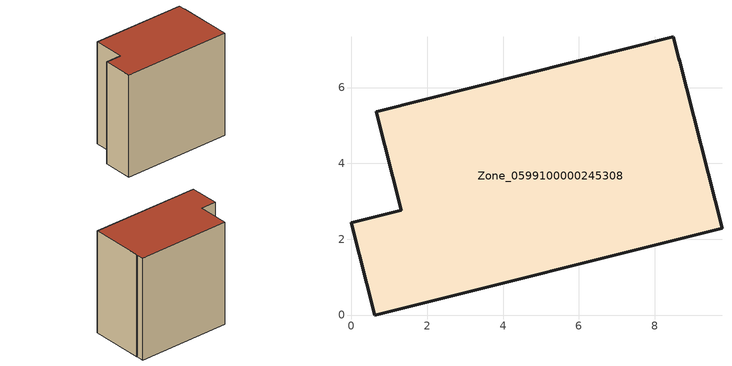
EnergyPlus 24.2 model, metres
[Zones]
Zone_0599100000245308
 floor ground (C_G): 0,2.43 1.31,2.76 0.66,5.37 8.49,7.33 8.63,6.77 8.65,6.7 9.77,2.29 0.61,0 z0
 wall outside (C_F): 1.31,2.76 0,2.43 0.61,0 9.77,2.29 8.65,6.7 8.63,6.77 8.49,7.33 0.66,5.37 1.31,2.76 z0:8.86
 roof outside (C_R): 8.65,6.7 8.63,6.77 8.49,7.33 0.66,5.37 1.31,2.76 0,2.43 0.61,0 9.77,2.29 z8.86
[BUILDING]
Pand.0599100000245308: North Axis=0; Terrain=City; Loads Convergence Tolerance Value=0.04; Temperature Convergence Tolerance Value=0.4; Solar Distribution=FullExterior; Maximum Number of Warmup Days=25; Minimum Number of Warmup Days=1
[Site:Location]
Rotterdam.The.Hague.AP_ZH_NLD Design_Conditions: Latitude=51.96; Longitude=4.45; Time Zone=1; Elevation=-4.5
[SITE:GROUNDTEMPERATURE:BUILDINGSURFACE]
18, 18, 18, 18, 18, 18, 18, 18, 18, 18, 18, 18
[MATERIAL] Thermal Absorptance=0.9; Solar Absorptance=0.7; Visible Absorptance=0.7
Name | Roughness | Thickness | Conductivity | Density | Specific Heat
G.TI.1992-2005 | MediumSmooth | 0.15 | 0.06 | 540 | 1210
F.TI.1992-2005 | Rough | 0.3 | 0.12 | 1920 | 840
R.TI.1992-2005 | MediumRough | 0.2 | 0.08 | 1500 | 1000
[CONSTRUCTION]
C_G: G.TI.1992-2005
C_F: F.TI.1992-2005
C_R: R.TI.1992-2005
[ZONE]
Zone_0599100000245308: Type=1; Multiplier=1; Ceiling Height=Autocalculate; Volume=Autocalculate; Floor Area=autocalculate; Part of Total Floor Area=Yes
[ZONEINFILTRATION:DESIGNFLOWRATE]
Infil_Zone_0599100000245308: Zone or ZoneList or Space or SpaceList=Zone_0599100000245308; Schedule=AlwaysOn; Design Flow Rate Calculation Method=Flow/Area; Flow Rate per Floor Area=0.0015; Constant Term Coefficient=1; Temperature Term Coefficient=0; Velocity Term Coefficient=0; Velocity Squared Term Coefficient=0
[HVACTEMPLATE:ZONE:IDEALLOADSAIRSYSTEM]
Zone_0599100000245308: Maximum Heating Supply Air Temperature=50; Minimum Cooling Supply Air Temperature=13; Maximum Heating Supply Air Humidity Ratio=0.0156; Minimum Cooling Supply Air Humidity Ratio=0.0077; Heating Limit=NoLimit; Cooling Limit=NoLimit; Dehumidification Control Type=ConstantSensibleHeatRatio; Cooling Sensible Heat Ratio=0.7; Dehumidification Setpoint=60; Humidification Control Type=None; Humidification Setpoint=30; Outdoor Air Method=None; Outdoor Air Flow Rate per Person=0.00944; Outdoor Air Flow Rate per Zone Floor Area=0; Outdoor Air Flow Rate per Zone=0; Demand Controlled Ventilation Type=None; Outdoor Air Economizer Type=NoEconomizer; Heat Recovery Type=None; Sensible Heat Recovery Effectiveness=0.7; Latent Heat Recovery Effectiveness=0.65
[ZONECONTROL:THERMOSTAT]
ThermostatControl_Zone_0599100000245308: Zone or ZoneList=Zone_0599100000245308; Control Type Schedule=DualSetpointControlType; Control 1=Thermostat_Zone_0599100000245308; Temperature Difference Between Cutout And Setpoint=0
[THERMOSTATSETPOINT:DUALSETPOINT]
Thermostat_Zone_0599100000245308: Heating Setpoint Temperature Schedule=HeatingSetpoint_Zone_0599100000245308; Cooling Setpoint Temperature Schedule=CoolingSetpoint_Zone_0599100000245308
[SCHEDULE:COMPACT]
HeatingSetpoint_Zone_0599100000245308: Through: 12/31, For: AllDays, Until: 24:00, 21
CoolingSetpoint_Zone_0599100000245308: Through: 12/31, For: AllDays, Until: 24:00, 24
DualSetpointControlType: Through: 12/31, For: AllDays, Until: 24:00, 4
AlwaysOn: Through: 12/31, For: AllDays, Until: 24:00, 1
